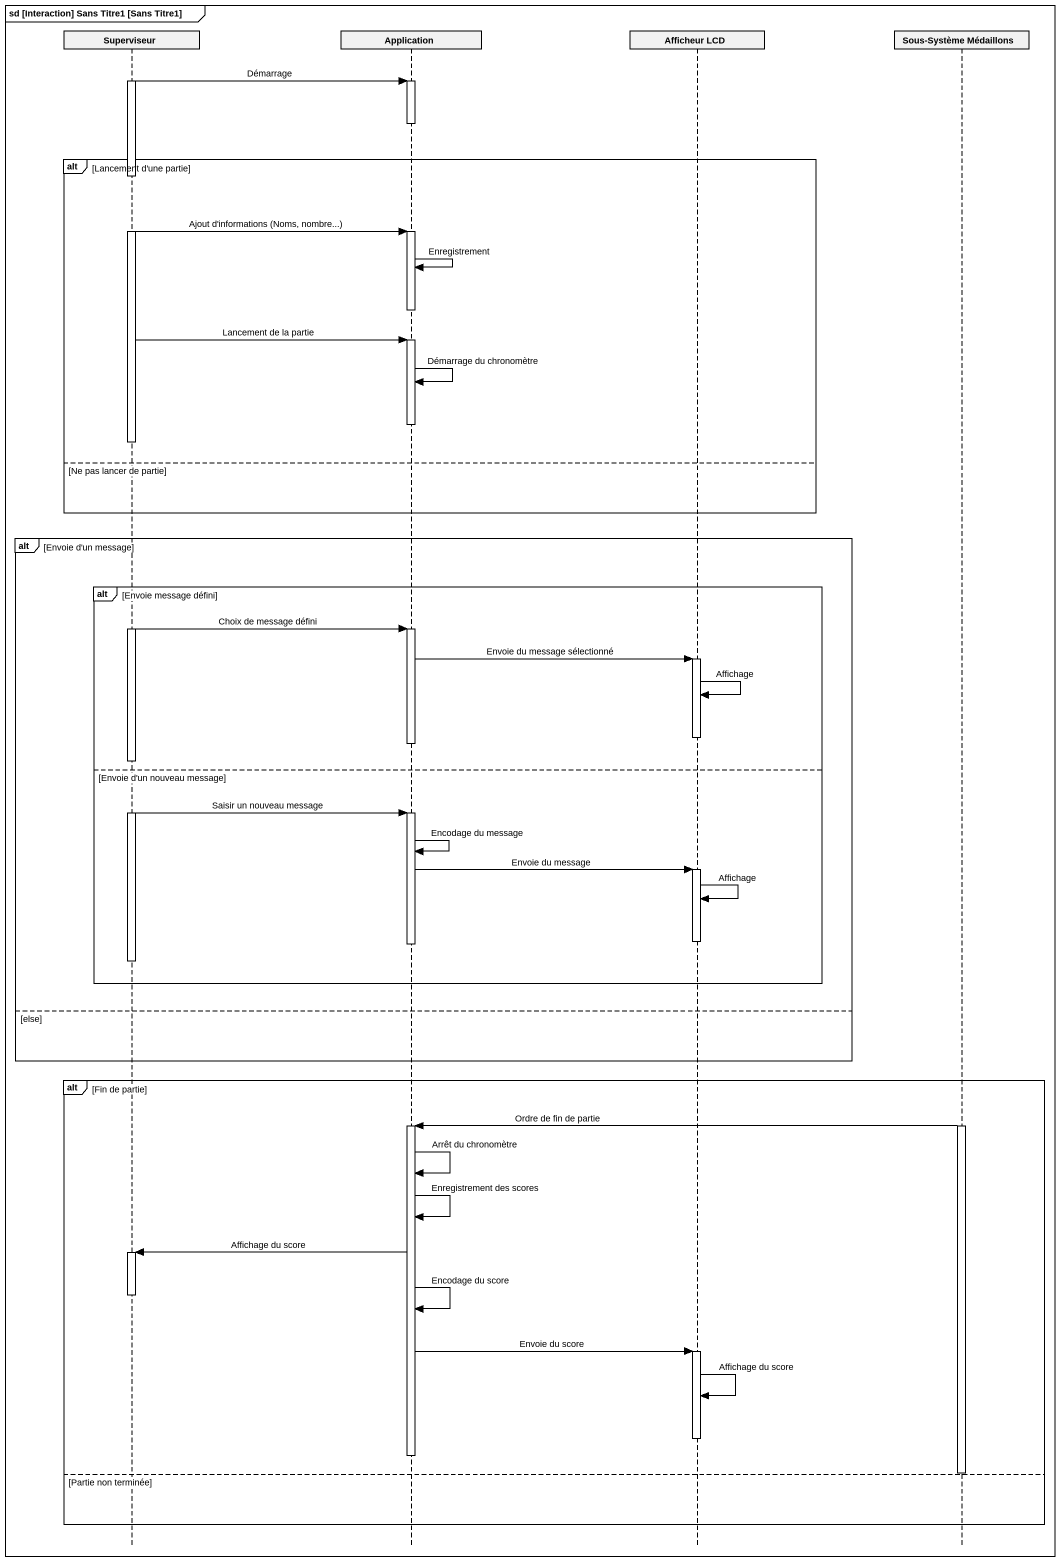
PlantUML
@startuml
mainframe sd [Interaction] Sans Titre1 [Sans Titre1]
hide footbox
participant Superviseur
participant Application
participant "Afficheur LCD" as Afficheur_LCD
participant "Sous-Système Médaillons" as Sous_Système_Médaillons

activate Superviseur
Superviseur -> Application : Démarrage
activate Application
deactivate Application
alt Lancement d'une partie
  Superviseur -> Application : Ajout d'informations (Noms, nombre...)
  activate Application
  Application -> Application : Enregistrement
  deactivate Application
  Superviseur -> Application : Lancement de la partie
  activate Application
  Application -> Application : Démarrage du chronomètre
  deactivate Application
else Ne pas lancer de partie
end
alt Envoie d'un message
  alt Envoie message défini
    Superviseur -> Application : Choix de message défini
    activate Application
    Application -> Afficheur_LCD : Envoie du message sélectionné
    activate Afficheur_LCD
    Afficheur_LCD -> Afficheur_LCD : Affichage
    deactivate Afficheur_LCD
    deactivate Application
  else Envoie d'un nouveau message
    Superviseur -> Application : Saisir un nouveau message
    activate Application
    Application -> Application : Encodage du message
    Application -> Afficheur_LCD : Envoie du message
    activate Afficheur_LCD
    Afficheur_LCD -> Afficheur_LCD : Affichage
    deactivate Afficheur_LCD
    deactivate Application
    deactivate Superviseur
  end
else else
end
alt Fin de partie
  activate Sous_Système_Médaillons
  Sous_Système_Médaillons -> Application : Ordre de fin de partie
  activate Application
  Application -> Application : Arrêt du chronomètre
  Application -> Application : Enregistrement des scores
  Application -> Superviseur : Affichage du score
  activate Superviseur
  deactivate Superviseur
  Application -> Application : Encodage du score
  Application -> Afficheur_LCD : Envoie du score
  activate Afficheur_LCD
  Afficheur_LCD -> Afficheur_LCD : Affichage du score
  deactivate Afficheur_LCD
  deactivate Application
  deactivate Sous_Système_Médaillons
else Partie non terminée
end
@enduml
